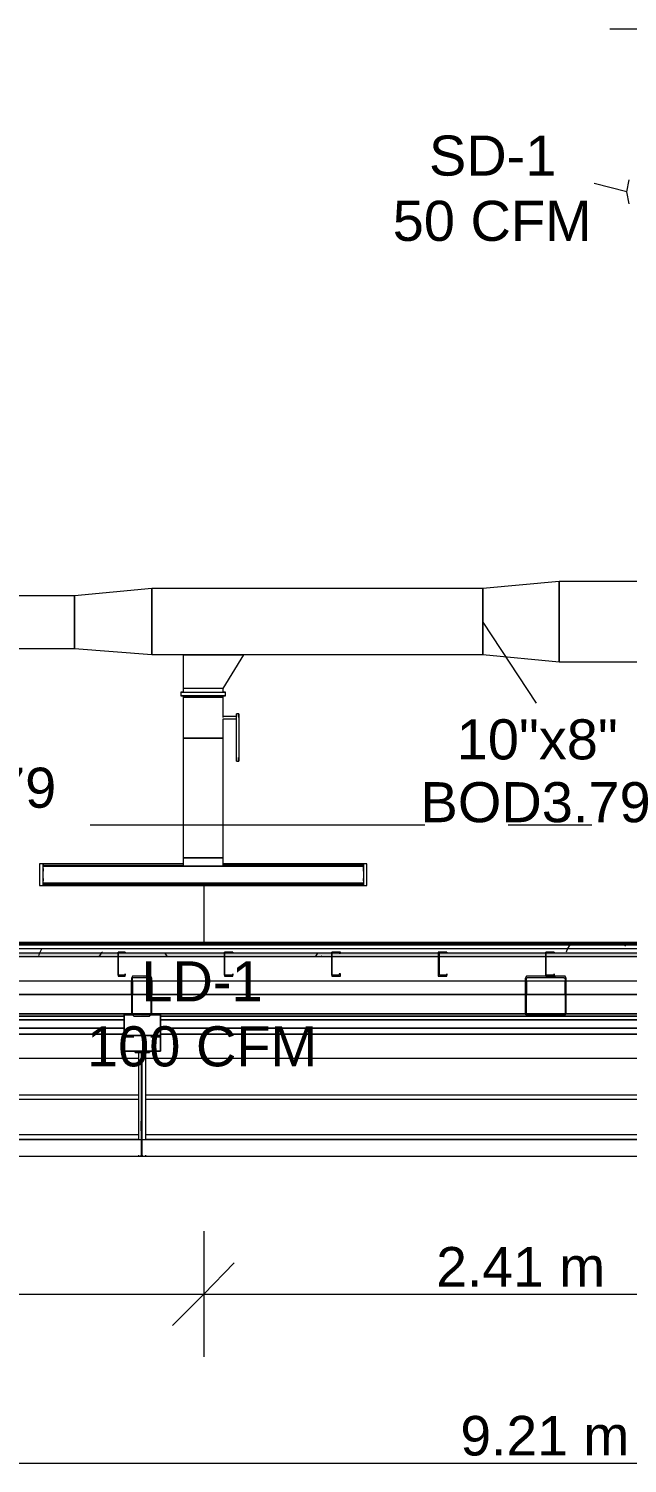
# Model space of a CAD drawing. Header units: metres. Extents: x -2 to 237, y -8 to 52.
# Drawn here: x 40.09 to 42.36, y 7.43 to 12.87 of the extents above; entities that cross this region are included whole.
import ezdxf

# ---------------------------------------------------------------- set-up
doc = ezdxf.new("R2010")
doc.units = ezdxf.units.M
doc.layers.add('HVAC - Ductos', color=5, linetype='Continuous', lineweight=0)
doc.layers.add('PDF4_Text', color=7, linetype='Continuous', lineweight=0)
doc.layers.add('PDF4_Geometry', color=7, linetype='Continuous', lineweight=0, true_color=0xaaaaaa)
doc.layers.add('PDF4_Solid Fills', color=7, linetype='Continuous', lineweight=0, true_color=0xffffff)
doc.styles.add('PDF Helvetica', font='')
doc.styles.get('PDF Helvetica').set_extended_font_data('Helvetica')

msp = doc.modelspace()

# ---------------------------------------------------------------- hatches: boundary and pattern name
at = {"layer": 'PDF4_Solid Fills', "lineweight": 0, "transparency": 33554559}
h = msp.add_hatch(color=256, dxfattribs=at)
h.paths.add_polyline_path([(4.7138, 9.3546), (4.7138, 9.3684), (4.613, 9.3684), (4.613, 9.3546)])
h.paths.add_polyline_path([(51.3915, 9.3684), (51.3915, 9.3546), (52.1978, 9.3546), (52.1978, 9.3684)])
h.paths.add_polyline_path([(52.2024, 9.3684), (52.2024, 9.3546), (54.2275, 9.3546), (54.2275, 9.3684)])
h.paths.add_polyline_path([(54.2321, 9.3684), (54.2321, 9.3546), (56.3763, 9.3546), (56.3763, 9.3684)])
h.paths.add_polyline_path([(49.3618, 9.3684), (49.3618, 9.3546), (51.3869, 9.3546), (51.3869, 9.3684)])
h.paths.add_polyline_path([(47.3321, 9.3684), (47.3321, 9.3546), (49.3572, 9.3546), (49.3572, 9.3684)])
h.paths.add_polyline_path([(46.5212, 9.3684), (46.5212, 9.3546), (47.3275, 9.3546), (47.3275, 9.3684)])
h.paths.add_polyline_path([(44.4915, 9.3684), (44.4915, 9.3546), (46.5166, 9.3546), (46.5166, 9.3684)])
h.paths.add_polyline_path([(42.4619, 9.3684), (42.4619, 9.3546), (44.4869, 9.3546), (44.4869, 9.3684)])
h.paths.add_polyline_path([(41.6509, 9.3684), (41.6509, 9.3546), (42.4573, 9.3546), (42.4573, 9.3684)])
h.paths.add_polyline_path([(39.6212, 9.3684), (39.6212, 9.3546), (41.6463, 9.3546), (41.6463, 9.3684)])
h.paths.add_polyline_path([(36.7806, 9.3684), (36.7806, 9.3546), (39.6167, 9.3546), (39.6167, 9.3684)])
h.paths.add_polyline_path([(34.751, 9.3684), (34.751, 9.3546), (36.776, 9.3546), (36.776, 9.3684)])
h.paths.add_polyline_path([(31.9104, 9.3684), (31.9104, 9.3546), (34.7464, 9.3546), (34.7464, 9.3684)])
h.paths.add_polyline_path([(29.8807, 9.3684), (29.8807, 9.3546), (31.9058, 9.3546), (31.9058, 9.3684)])
h.paths.add_polyline_path([(29.0697, 9.3684), (29.0697, 9.3546), (29.8761, 9.3546), (29.8761, 9.3684)])
h.paths.add_polyline_path([(27.0401, 9.3684), (27.0401, 9.3546), (29.0652, 9.3546), (29.0652, 9.3684)])
h.paths.add_polyline_path([(25.0105, 9.3684), (25.0105, 9.3546), (27.0355, 9.3546), (27.0355, 9.3684)])
h.paths.add_polyline_path([(24.1995, 9.3684), (24.1995, 9.3546), (25.0059, 9.3546), (25.0059, 9.3684)])
h.paths.add_polyline_path([(22.1698, 9.3684), (22.1698, 9.3546), (24.1949, 9.3546), (24.1949, 9.3684)])
h.paths.add_polyline_path([(20.1402, 9.3684), (20.1402, 9.3546), (22.1652, 9.3546), (22.1652, 9.3684)])
h.paths.add_polyline_path([(19.3292, 9.3684), (19.3292, 9.3546), (20.1356, 9.3546), (20.1356, 9.3684)])
h.paths.add_polyline_path([(17.2996, 9.3684), (17.2996, 9.3546), (19.3247, 9.3546), (19.3247, 9.3684)])
h.paths.add_polyline_path([(14.4589, 9.3684), (14.4589, 9.3546), (17.295, 9.3546), (17.295, 9.3684)])
h.paths.add_polyline_path([(12.4293, 9.3684), (12.4293, 9.3546), (14.4543, 9.3546), (14.4543, 9.3684)])
h.paths.add_polyline_path([(9.5887, 9.3684), (9.5887, 9.3546), (12.4247, 9.3546), (12.4247, 9.3684)])
h.paths.add_polyline_path([(7.559, 9.3684), (7.559, 9.3546), (9.5841, 9.3546), (9.5841, 9.3684)])
h.paths.add_polyline_path([(6.7481, 9.3684), (6.7481, 9.3546), (7.5544, 9.3546), (7.5544, 9.3684)])
h.paths.add_polyline_path([(4.7184, 9.3684), (4.7184, 9.3546), (6.7435, 9.3546), (6.7435, 9.3684)])
h = msp.add_hatch(color=256, dxfattribs=at)
h.paths.add_polyline_path([(40.4918, 9.2813), (40.5605, 9.2768), (40.5605, 9.2813)])
h.paths.add_polyline_path([(40.4872, 9.2722), (40.4826, 9.2722), (40.4826, 9.1393)])
h.paths.add_polyline_path([(40.4918, 9.1347), (40.5504, 9.1302), (40.5513, 9.1302), (40.5513, 9.1347)])
h.paths.add_polyline_path([(40.5559, 9.1393), (40.5513, 9.1393), (40.5559, 9.1347)])
h.paths.add_polyline_path([(40.5605, 9.2722), (40.5559, 9.2722), (40.5559, 9.1393), (40.5605, 9.2716)])
h = msp.add_hatch(color=256, dxfattribs=at)
h.paths.add_polyline_path([(41.9808, 9.2813), (42.132, 9.2768), (42.132, 9.2813)])
h.paths.add_polyline_path([(42.132, 9.2722), (42.1274, 9.2722), (42.1274, 9.1393)])
h.paths.add_polyline_path([(42.1274, 9.1393), (42.1228, 9.1393), (42.1274, 9.1347)])
h.paths.add_polyline_path([(41.9808, 9.2722), (41.9762, 9.2722), (41.9762, 9.1393)])
h.paths.add_polyline_path([(41.9854, 9.1347), (41.9854, 9.1393), (41.9808, 9.1393)])
h.paths.add_polyline_path([(41.9854, 9.1347), (42.1207, 9.1302), (42.1228, 9.1302), (42.1228, 9.1347)])

# ---------------------------------------------------------------- linework, layer by layer
at = {"layer": 'HVAC - Ductos', "lineweight": 0}
for points in [[(42.2969, 12.8733), (45.5545, 12.8733), (47.0343, 12.8733), (49.9574, 12.8733), (52.5873, 12.8733)], [(42.3702, 12.2089), (42.3611, 12.2548), (42.3702, 12.3006)], [(42.3611, 12.2548), (42.2374, 12.2869)], [(40.2673, 10.7245), (40.5605, 10.752)], [(40.2673, 10.5229), (40.2673, 10.7245)], [(40.5605, 10.752), (40.5605, 10.5001)], [(41.8159, 10.6237), (42.0174, 10.3168)], [(40.5605, 10.5001), (40.2673, 10.5229)], [(40.8308, 10.3718), (40.9087, 10.5001), (40.8995, 10.5001), (40.8858, 10.5001), (40.8583, 10.5001), (40.8308, 10.5001), (40.7575, 10.5001), (40.7254, 10.5001), (40.7025, 10.5001), (40.6842, 10.5001), (40.6796, 10.5001), (40.6796, 10.3718)], [(40.6796, 10.5001), (40.6842, 10.5001), (40.7025, 10.5001), (40.7254, 10.5001), (40.7575, 10.5001), (40.8308, 10.5001), (40.8583, 10.5001), (40.8858, 10.5001), (40.8995, 10.5001), (40.9087, 10.5001)], [(40.6705, 10.358), (40.6705, 10.3442)], [(40.8399, 10.3442), (40.8354, 10.3442), (40.8262, 10.3442), (40.8125, 10.3442), (40.7987, 10.3442), (40.7758, 10.3442), (40.7575, 10.3442), (40.7346, 10.3442), (40.7117, 10.3442), (40.6979, 10.3442), (40.6842, 10.3442), (40.6751, 10.3442), (40.6705, 10.3442), (40.6751, 10.3442), (40.6796, 10.3442)], [(40.8812, 10.2618), (40.8812, 10.2663), (40.8308, 10.2663), (40.8308, 10.3396), (40.8216, 10.3396), (40.8079, 10.3396), (40.7941, 10.3396), (40.7758, 10.3396), (40.7575, 10.3396), (40.7346, 10.3396), (40.7163, 10.3396), (40.7025, 10.3396), (40.6888, 10.3396), (40.6796, 10.3396), (40.6796, 10.1839), (40.6888, 10.1839), (40.7025, 10.1839), (40.7163, 10.1839), (40.7346, 10.1839), (40.7575, 10.1839), (40.7758, 10.1839), (40.7941, 10.1839), (40.8079, 10.1839), (40.8216, 10.1839), (40.8308, 10.1839), (40.8308, 10.2572), (40.8812, 10.2572)], [(40.6842, 10.358), (40.6888, 10.358)], [(40.6979, 10.358), (40.7025, 10.358)], [(40.7117, 10.358), (40.7163, 10.358), (40.7346, 10.358), (40.7575, 10.358), (40.7758, 10.358), (40.7941, 10.358), (40.7987, 10.358)], [(40.73, 10.3718), (40.7254, 10.3718)], [(40.785, 10.3718), (40.7804, 10.3718)], [(40.8033, 10.358), (40.8079, 10.358), (40.8125, 10.358)], [(40.8216, 10.358), (40.8262, 10.358)], [(40.8308, 10.3442), (40.8354, 10.3442), (40.8399, 10.3442)], [(40.8399, 10.3442), (40.8399, 10.358)], [(40.8308, 10.2618), (40.8308, 10.2663)], [(40.8903, 10.2755), (40.8812, 10.2755)], [(40.8812, 10.1106), (40.8812, 10.2618), (40.8812, 10.2663), (40.8812, 10.2709), (40.8812, 10.2755), (40.8812, 10.2709), (40.8812, 10.2663)], [(40.8903, 10.2618), (40.8903, 10.2663), (40.8903, 10.2709), (40.8903, 10.2755), (40.8903, 10.2709), (40.8903, 10.2663), (40.8903, 10.2618), (40.8903, 10.1106)], [(40.8812, 10.0969), (40.8903, 10.0969)], [(40.1481, 9.6845), (40.1481, 9.7074), (40.1481, 9.7028), (40.6796, 9.7028)], [(40.6796, 9.7074), (40.1481, 9.7074)], [(41.3623, 9.6845), (41.3623, 9.7074), (41.3623, 9.7028), (40.8308, 9.7028)], [(41.3623, 9.7074), (40.8308, 9.7074)], [(41.3623, 9.6478), (41.3623, 9.6249), (41.3623, 9.6295), (40.1481, 9.6295), (40.1481, 9.6249), (40.1481, 9.6478)], [(40.1481, 9.6249), (41.3623, 9.6249)], [(40.7575, 9.6249), (40.7575, 9.4005)]]:
    msp.add_lwpolyline(points, dxfattribs=at)
for points in [[(42.1045, 10.4725), (41.8159, 10.5001), (41.8159, 10.752), (42.1045, 10.7795)], [(44.6015, 10.4725), (42.1045, 10.4725), (42.1045, 10.7795), (44.6015, 10.7795)], [(40.2673, 10.5229), (38.233, 10.5229), (38.233, 10.7245), (40.2673, 10.7245)], [(40.5605, 10.752), (41.8159, 10.752), (41.8159, 10.5001), (40.5605, 10.5001)], [(40.8399, 10.358), (40.8354, 10.358), (40.8308, 10.358), (40.8308, 10.3718), (40.8216, 10.3718), (40.8079, 10.3718), (40.7941, 10.3718), (40.7758, 10.3718), (40.7575, 10.3718), (40.7346, 10.3718), (40.7163, 10.3718), (40.7025, 10.3718), (40.6888, 10.3718), (40.6796, 10.3718), (40.6796, 10.358), (40.6751, 10.358), (40.6705, 10.358), (40.6751, 10.358), (40.6842, 10.358), (40.6979, 10.358), (40.7117, 10.358), (40.7346, 10.358), (40.7575, 10.358), (40.7758, 10.358), (40.7987, 10.358), (40.8125, 10.358), (40.8262, 10.358), (40.8354, 10.358)], [(40.8308, 10.3442), (40.8216, 10.3442), (40.8079, 10.3442), (40.7941, 10.3442), (40.7758, 10.3442), (40.7575, 10.3442), (40.7346, 10.3442), (40.7163, 10.3442), (40.7025, 10.3442), (40.6888, 10.3442), (40.6796, 10.3442), (40.6796, 10.3396), (40.6888, 10.3396), (40.7025, 10.3396), (40.7163, 10.3396), (40.7346, 10.3396), (40.7575, 10.3396), (40.7758, 10.3396), (40.7941, 10.3396), (40.8079, 10.3396), (40.8216, 10.3396), (40.8308, 10.3396)], [(40.6796, 9.6982), (40.6842, 9.6982), (40.6888, 9.6982), (40.7025, 9.6982), (40.7163, 9.6982), (40.7346, 9.6982), (40.7575, 9.6982), (40.7758, 9.6982), (40.7941, 9.6982), (40.8079, 9.6982), (40.8216, 9.6982), (40.8262, 9.6982), (40.8308, 9.6982), (40.8308, 9.7303), (40.8262, 9.7303), (40.8216, 9.7303), (40.8079, 9.7303), (40.7941, 9.7303), (40.7758, 9.7303), (40.7575, 9.7303), (40.7346, 9.7303), (40.7163, 9.7303), (40.7025, 9.7303), (40.6888, 9.7303), (40.6842, 9.7303), (40.6796, 9.7303), (40.6888, 9.7303), (40.7025, 9.7303), (40.7163, 9.7303), (40.7346, 9.7303), (40.7575, 9.7303), (40.7758, 9.7303), (40.7941, 9.7303), (40.8079, 9.7303), (40.8216, 9.7303), (40.8308, 9.7303), (40.8308, 10.1839), (40.8216, 10.1839), (40.8079, 10.1839), (40.7941, 10.1839), (40.7758, 10.1839), (40.7575, 10.1839), (40.7346, 10.1839), (40.7163, 10.1839), (40.7025, 10.1839), (40.6888, 10.1839), (40.6796, 10.1839), (40.6796, 9.7303)], [(40.8812, 10.1106), (40.8812, 10.106), (40.8812, 10.1014), (40.8812, 10.0969), (40.8812, 10.1014), (40.8812, 10.106)], [(40.8903, 10.1106), (40.8903, 10.106), (40.8903, 10.1014), (40.8903, 10.0969), (40.8903, 10.1014), (40.8903, 10.106)], [(40.1344, 9.6249), (40.1481, 9.6249), (40.1481, 9.7074), (40.1344, 9.7074)], [(40.1481, 9.6982), (41.3623, 9.6982), (40.1481, 9.6982), (41.3623, 9.6982), (41.3623, 9.6341), (40.1481, 9.6341)], [(40.1481, 9.6891), (40.1481, 9.6845), (40.1481, 9.6799), (40.1481, 9.6845)], [(41.376, 9.6249), (41.376, 9.7074), (41.3623, 9.7074), (41.3623, 9.6249)], [(41.3623, 9.6799), (41.3623, 9.6845), (41.3623, 9.6891), (41.3623, 9.6845)], [(40.1481, 9.6524), (40.1481, 9.6478), (40.1481, 9.6433), (40.1481, 9.6478)], [(41.3623, 9.6433), (41.3623, 9.6478), (41.3623, 9.6524), (41.3623, 9.6478)]]:
    msp.add_lwpolyline(points, close=True, dxfattribs=at)
at = {"layer": 'HVAC - Ductos', "color": 252, "lineweight": 0, "true_color": 0x939598}
for points in [[(40.7575, 8.3146), (40.7575, 8.0763), (40.7575, 7.8381)], [(40.872, 8.1954), (40.7575, 8.0763), (40.6384, 7.9572)], [(6.6289, 8.0763), (17.4508, 8.0763), (19.4621, 8.0763), (21.7666, 8.0763), (23.8742, 8.0763), (26.866, 8.0763), (29.0606, 8.0763), (31.5576, 8.0763), (33.6377, 8.0763), (35.704, 8.0763), (38.6683, 8.0763), (40.7575, 8.0763), (43.1582, 8.0763), (45.165, 8.0763), (47.9644, 8.0763), (49.9391, 8.0763), (52.3582, 8.0763), (54.7452, 8.0763), (56.0876, 8.0763)], [(6.6289, 7.4349), (16.0625, 7.4349), (25.2579, 7.4349), (37.4404, 7.4349), (46.6541, 7.4349), (56.0876, 7.4349)]]:
    msp.add_lwpolyline(points, dxfattribs=at)
at = {"layer": 'PDF4_Geometry', "lineweight": 0}
for points in [[(41.5959, 9.854), (40.3268, 9.854)], [(42.2282, 9.854), (41.9121, 9.854)], [(4.613, 9.4005), (56.3763, 9.4005)], [(4.613, 9.3867), (56.3763, 9.3867)], [(37.5549, 9.4005), (46.5487, 9.4005)], [(37.5549, 9.4005), (46.5487, 9.4005)], [(46.5487, 9.4005), (37.5549, 9.4005)], [(37.5549, 9.4005), (46.5487, 9.4005)], [(46.5487, 9.4005), (37.5549, 9.4005)], [(37.5549, 9.4005), (46.5487, 9.4005)], [(37.5549, 9.4005), (46.5487, 9.4005)], [(46.5487, 9.4005), (37.5549, 9.4005)], [(41.6463, 9.3684), (41.2431, 9.3684), (40.8354, 9.3684), (40.4322, 9.3684), (40.0244, 9.3684), (39.6212, 9.3684)], [(41.6463, 9.3546), (41.2431, 9.3546), (40.8354, 9.3546), (40.4322, 9.3546), (40.0244, 9.3546), (39.6212, 9.3546)], [(42.4573, 9.3684), (42.0541, 9.3684), (41.6509, 9.3684)], [(44.4869, 9.3546), (44.0838, 9.3546), (43.676, 9.3546), (43.2728, 9.3546), (42.8651, 9.3546), (42.4619, 9.3546), (42.0541, 9.3546), (41.6509, 9.3546)], [(56.3763, 9.263), (4.613, 9.263)], [(40.4826, 9.2126), (40.4826, 9.263)], [(40.4872, 9.263), (40.4872, 9.2126)], [(40.5559, 9.2126), (40.5559, 9.263)], [(40.5559, 9.2538), (40.5605, 9.2584)], [(40.5605, 9.263), (40.5605, 9.2126)], [(42.0541, 9.2813), (41.9854, 9.2813), (41.9808, 9.2813), (41.9762, 9.2722), (41.9762, 9.1393), (41.9808, 9.1347), (41.9854, 9.1301), (42.1228, 9.1301), (42.1274, 9.1347), (42.132, 9.1393), (42.132, 9.2722), (42.1274, 9.2813), (42.1228, 9.2813), (42.0862, 9.2813)], [(41.9762, 9.263), (41.9762, 9.2126)], [(41.9808, 9.263), (41.9808, 9.2126)], [(42.0862, 9.2768), (42.0908, 9.2813)], [(42.1274, 9.2126), (42.1274, 9.263)], [(42.132, 9.2126), (42.132, 9.263)], [(42.1274, 9.1988), (42.132, 9.1988)], [(40.4826, 9.1851), (40.4872, 9.1897)], [(40.5513, 9.1301), (40.5559, 9.1393)], [(41.9762, 9.1713), (41.9808, 9.1759)], [(42.0587, 9.1301), (42.0632, 9.1347)], [(42.0128, 9.0614), (42.0908, 9.0614)], [(37.4541, 8.5986), (40.5238, 8.5986), (40.5238, 8.6032), (40.5238, 8.6078), (40.5238, 8.6169), (40.5238, 8.6307), (40.5238, 8.6445), (40.5238, 8.6628), (40.5238, 8.9927), (40.5192, 8.9927), (40.5101, 8.9927), (40.5101, 8.6628), (37.4679, 8.6628)], [(40.5101, 8.9927), (40.4964, 8.9927), (40.4964, 8.9973), (40.4964, 8.9927), (40.5467, 8.9927), (40.5513, 8.9927), (40.5513, 8.9973), (40.5513, 8.9927), (40.5467, 8.9927), (40.4964, 8.9927), (40.5101, 8.9927), (40.5192, 8.9927), (40.5238, 8.9927)], [(40.5055, 8.9927), (40.4964, 8.9927), (40.5055, 8.9927)], [(40.5055, 8.9927), (40.4964, 8.9927), (40.5055, 8.9927)], [(40.5192, 8.9927), (40.5192, 8.6628)], [(43.5752, 8.6628), (40.5376, 8.6628), (40.5376, 8.9927), (40.5467, 8.9927), (40.5422, 8.9927), (40.5467, 8.9927), (40.5376, 8.9927), (40.5284, 8.9927), (40.5376, 8.9927)], [(40.5101, 8.9697), (37.4679, 8.9697)], [(43.5752, 8.9697), (40.5376, 8.9697)], [(37.4679, 8.8323), (40.5101, 8.8323)], [(40.5101, 8.814), (37.4679, 8.814)], [(40.5376, 8.8323), (43.5752, 8.8323)], [(43.5752, 8.814), (40.5376, 8.814)], [(40.5192, 8.6948), (40.5192, 8.7315)], [(34.4073, 8.6628), (37.4587, 8.6628), (37.4541, 8.6628), (40.5238, 8.6628), (40.5192, 8.6628), (43.5935, 8.6628), (43.5844, 8.6628), (46.6587, 8.6628), (46.6541, 8.6628), (49.7237, 8.6628), (49.7192, 8.6628), (52.7888, 8.6628), (52.7842, 8.6628), (55.8539, 8.6628), (55.8493, 8.6628), (56.3762, 8.6628)], [(37.4679, 8.6812), (40.5101, 8.6812)], [(40.5238, 8.6628), (40.5192, 8.6628), (40.5192, 8.6445), (40.5192, 8.6307), (40.5192, 8.6169), (40.5192, 8.6078), (40.5192, 8.6032), (40.5192, 8.5986), (43.5935, 8.5986)], [(40.5376, 8.6812), (43.5752, 8.6812)], [(40.5101, 8.6032), (40.5101, 8.5986), (40.5192, 8.5986), (40.5192, 8.6032)], [(40.5238, 8.6032), (40.5238, 8.5986), (40.5376, 8.5986), (40.5376, 8.6032)]]:
    msp.add_lwpolyline(points, dxfattribs=at)
for points in [[(37.5549, 9.4096), (46.5487, 9.4096)], [(37.5549, 9.4096), (46.5487, 9.4096)], [(37.5549, 9.405), (46.5487, 9.405)], [(40.4597, 9.3729), (40.4322, 9.3729), (40.4322, 9.2859), (40.4322, 9.2813), (40.4597, 9.2813), (40.4597, 9.2904), (40.4597, 9.2859), (40.4322, 9.2859), (40.4322, 9.3729), (40.4597, 9.3729), (40.4597, 9.3684)], [(40.8675, 9.3729), (40.8399, 9.3729), (40.8354, 9.3729), (40.8354, 9.2859), (40.8354, 9.2813), (40.8399, 9.2813), (40.8675, 9.2813), (40.8675, 9.2904), (40.8675, 9.2859), (40.8399, 9.2859), (40.8354, 9.2859), (40.8354, 9.3729), (40.8399, 9.3729), (40.8675, 9.3729), (40.8675, 9.3684)], [(41.2752, 9.3729), (41.2431, 9.3729), (41.2431, 9.2859), (41.2431, 9.2813), (41.2752, 9.2813), (41.2752, 9.2904), (41.2706, 9.2904), (41.2706, 9.2859), (41.2431, 9.2859), (41.2431, 9.3729), (41.2706, 9.3729), (41.2706, 9.3684), (41.2752, 9.3684)], [(41.6784, 9.3729), (41.6509, 9.3729), (41.6463, 9.3729), (41.6463, 9.2859), (41.6463, 9.2813), (41.6509, 9.2813), (41.6784, 9.2813), (41.6784, 9.2904), (41.6784, 9.2859), (41.6509, 9.2859), (41.6509, 9.3729), (41.6784, 9.3729), (41.6784, 9.3684)], [(42.0862, 9.3729), (42.0541, 9.3729), (42.0541, 9.2859), (42.0541, 9.2813), (42.0862, 9.2813), (42.0862, 9.2904), (42.0862, 9.2859), (42.0541, 9.2859), (42.0541, 9.3729), (42.0862, 9.3729), (42.0862, 9.3684)], [(40.5605, 9.2722), (40.5559, 9.2813), (40.5513, 9.2813), (40.4918, 9.2813), (40.4872, 9.2813), (40.4826, 9.2722), (40.4826, 9.1393), (40.4872, 9.1347), (40.4918, 9.1301), (40.5513, 9.1301), (40.5559, 9.1347), (40.5605, 9.1393)], [(40.4918, 9.2768), (40.5513, 9.2768), (40.5559, 9.2722), (40.5559, 9.1393), (40.5513, 9.1347), (40.4918, 9.1347), (40.4872, 9.1347), (40.4872, 9.1393), (40.4872, 9.2722), (40.4872, 9.2768)], [(41.9808, 9.2722), (41.9854, 9.2768), (42.1228, 9.2768), (42.1274, 9.2722), (42.1274, 9.1393), (42.1228, 9.1347), (41.9854, 9.1347), (41.9808, 9.1393)], [(40.4826, 9.2126), (39.0257, 9.2126)], [(40.5192, 9.2126), (40.4872, 9.2126), (40.5192, 9.2126), (40.5559, 9.2126)], [(40.5605, 9.2126), (41.9762, 9.2126)], [(42.1274, 9.2126), (42.0541, 9.2126), (41.9808, 9.2126), (42.0541, 9.2126)], [(43.5477, 9.2126), (42.132, 9.2126)], [(40.4826, 9.1393), (39.0257, 9.1393)], [(40.5192, 9.1393), (40.4872, 9.1393)], [(41.9762, 9.1393), (40.5559, 9.1393), (40.5192, 9.1393), (40.5559, 9.1393)], [(42.0541, 9.1393), (41.9808, 9.1393)], [(43.5477, 9.1393), (42.1274, 9.1393), (42.0541, 9.1393), (42.1274, 9.1393)], [(40.4551, 9.1301), (38.989, 9.1301)], [(40.4551, 9.1164), (38.989, 9.1164)], [(40.4551, 9.0843), (38.989, 9.0843)], [(40.4551, 9.1347), (40.4872, 9.1347), (40.4551, 9.1347), (40.4551, 9.1301), (40.4551, 9.0614), (40.4551, 9.0568), (40.4551, 9.0522), (40.4551, 9.0477), (40.4551, 8.9973), (40.4964, 8.9973), (40.4964, 8.9927), (40.4964, 8.9973), (40.4551, 8.9973), (40.4551, 9.0477), (40.4551, 9.0522), (40.4551, 9.0568), (40.4551, 9.0614), (40.4551, 9.1301)], [(40.5926, 8.9973), (40.5467, 8.9973), (40.5926, 8.9973), (40.5926, 9.0477), (40.5926, 9.0522), (40.5926, 9.0568), (40.5926, 9.0614), (40.5926, 9.1301), (40.5926, 9.1347), (40.5559, 9.1347), (40.5926, 9.1347), (40.5926, 9.1301), (40.5926, 9.0614), (40.5926, 9.0568), (40.5926, 9.0522), (40.5926, 9.0477)], [(42.0541, 9.1301), (40.5926, 9.1301)], [(42.0541, 9.1164), (40.5926, 9.1164)], [(42.0541, 9.0843), (40.5926, 9.0843)], [(43.5202, 9.1301), (42.0541, 9.1301)], [(43.5202, 9.1164), (42.0541, 9.1164)], [(43.5202, 9.0843), (42.0541, 9.0843)], [(38.989, 9.0614), (37.5229, 9.0614), (38.989, 9.0614), (40.4551, 9.0614)], [(40.4551, 9.0568), (40.5926, 9.0568)], [(40.4918, 9.0522), (40.4551, 9.0522)], [(40.5926, 9.0522), (40.5559, 9.0522)], [(42.0541, 9.0614), (43.5202, 9.0614), (42.0541, 9.0614), (40.5926, 9.0614)], [(40.4872, 8.9973), (40.4918, 8.9973), (40.4964, 8.9973), (40.4918, 8.9973), (40.4872, 8.9973), (40.4918, 8.9973), (40.4964, 8.9973), (40.5513, 8.9973), (40.5559, 8.9973), (40.5513, 8.9973), (40.5513, 8.9927), (40.5513, 8.9973), (40.5559, 8.9973), (40.5513, 8.9973), (40.4964, 8.9973), (40.4918, 8.9973)], [(40.5467, 8.9927), (40.5422, 8.9927)], [(40.5192, 8.9697), (40.5238, 8.9697)], [(40.5238, 8.8323), (40.5192, 8.8323)], [(40.5192, 8.814), (40.5238, 8.814)], [(40.5238, 8.6812), (40.5192, 8.6812)]]:
    msp.add_lwpolyline(points, close=True, dxfattribs=at)
at = {"layer": 'PDF4_Geometry', "color": 254, "lineweight": 0, "true_color": 0xeaeaea}
for points in [[(40.1435, 9.3867), (40.1344, 9.3684), (40.1298, 9.3592)], [(40.3726, 9.3729), (40.368, 9.3684), (40.3589, 9.3546)], [(40.62, 9.3546), (40.6109, 9.3684)], [(41.1882, 9.3684), (41.179, 9.3546)], [(41.2065, 9.3546), (41.2019, 9.3592)], [(42.1457, 9.4005), (42.1366, 9.3867), (42.132, 9.3729)], [(42.3565, 9.3959), (42.3519, 9.4005)]]:
    msp.add_lwpolyline(points, dxfattribs=at)
at = {"layer": 'PDF4_Geometry', "color": 254, "lineweight": 0, "true_color": 0xd2d2d2}
msp.add_lwpolyline([(41.6463, 9.3454), (41.6509, 9.3454)], dxfattribs=at)

# ---------------------------------------------------------------- texts
at = {"layer": 'PDF4_Text', "lineweight": 0, "char_height": 0.1519, "attachment_point": 4, "style": 'PDF Helvetica'}
for s, insert in [('SD-1', (41.6111, 12.3912)), ('50 CFM', (41.4737, 12.1438)), ('10"x8"', (41.7165, 10.1782)), ('BOD3.79', (39.3249, 9.995)), ('BOD3.79', (41.5791, 9.94)), ('LD-1', (40.5207, 9.2619)), ('100 CFM', (40.3145, 9.0145))]:
    msp.add_mtext(s, dxfattribs=dict(at, insert=insert))
at = {"layer": 'PDF4_Text', "color": 252, "lineweight": 0, "true_color": 0x939598, "char_height": 0.15002, "attachment_point": 4, "style": 'PDF Helvetica'}
for s, insert in [('2.41 m', (41.6387, 8.1799)), ('9.21 m', (41.7303, 7.5385))]:
    msp.add_mtext(s, dxfattribs=dict(at, insert=insert))

doc.saveas('drawing.dxf')
